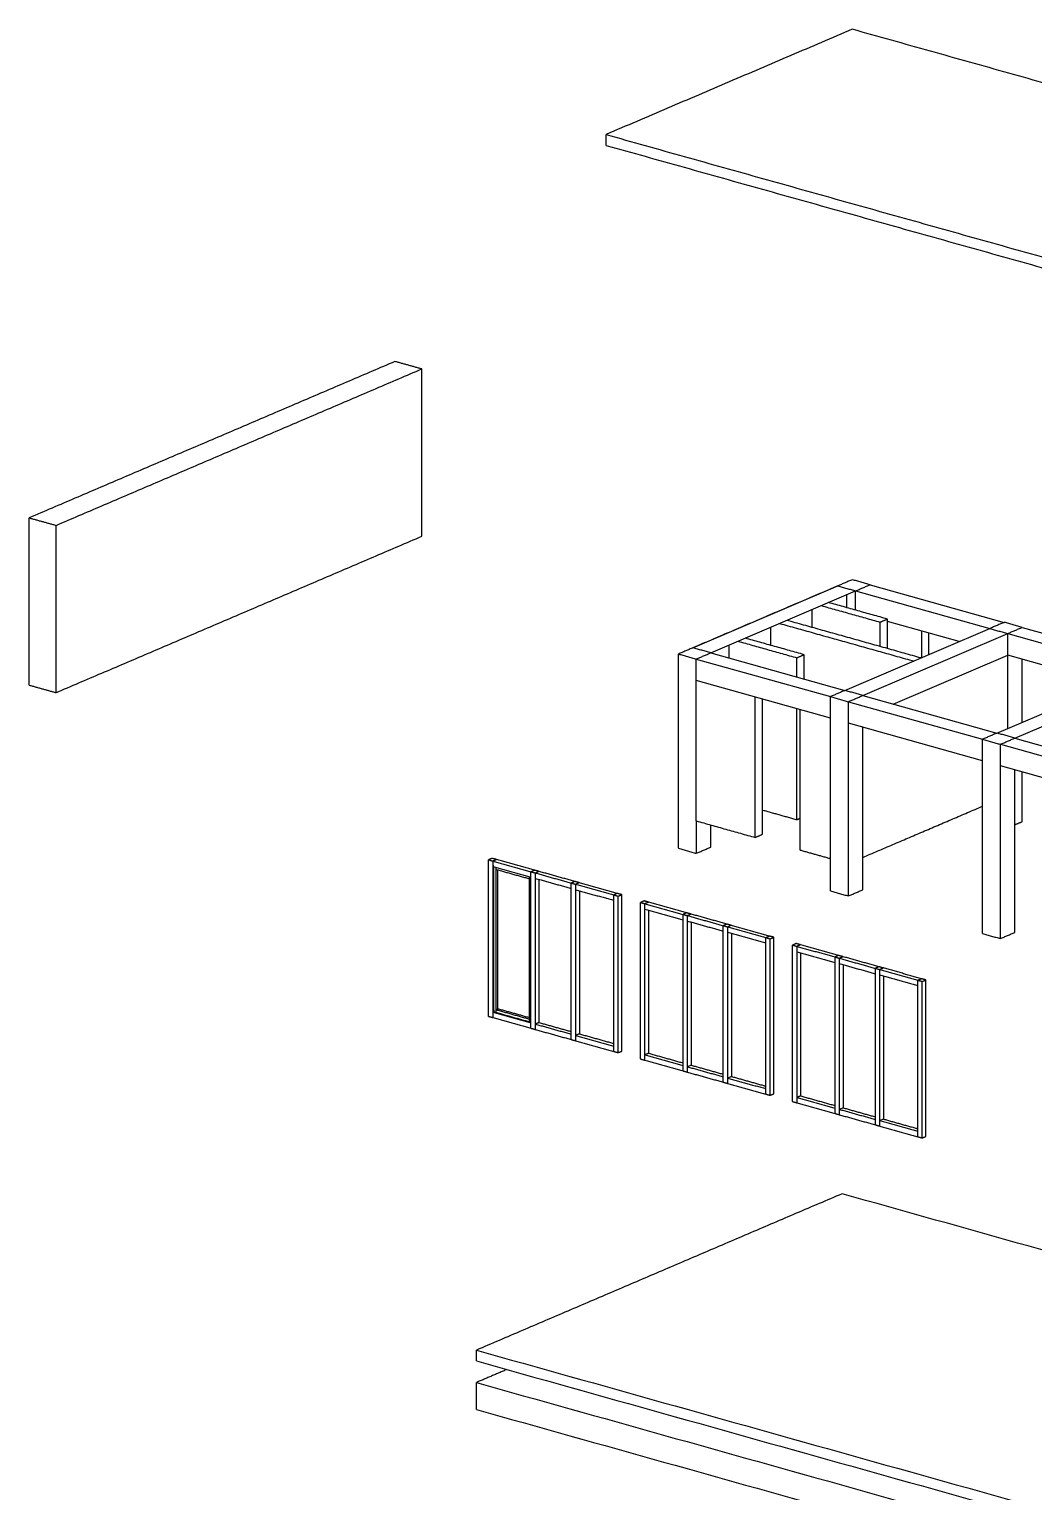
# Model space of a CAD drawing. Header units: millimetres. Extents: x 3762 to 3852, y 1236 to 1350.
# Drawn here: x 3761.74 to 3780.35, y 1323.22 to 1350.32 of the extents above; entities that cross this region are included whole.
import ezdxf

# ---------------------------------------------------------------- set-up
doc = ezdxf.new("R2010")
doc.units = ezdxf.units.MM
doc.layers.add('a-epipla', color=8, linetype='Continuous')

msp = doc.modelspace()

# ---------------------------------------------------------------- linework, layer by layer
at = {"layer": 'a-epipla'}
for p, q in [((3774.033, 1338.86), (3776.717, 1340.007)), ((3774.365, 1338.767), (3777.048, 1339.915)), ((3777.048, 1339.915), (3779.533, 1339.218)), ((3777.316, 1340.029), (3779.802, 1339.332)), ((3778.969, 1338.976), (3777.636, 1339.35)), ((3776.85, 1338.07), (3779.533, 1339.218)), ((3777.181, 1337.977), (3779.865, 1339.125)), ((3779.865, 1339.125), (3782.35, 1338.428)), ((3780.133, 1339.239), (3782.618, 1338.542)), ((3774.096, 1338.652), (3776.582, 1337.955)), ((3774.365, 1338.767), (3776.85, 1338.07)), ((3777.746, 1337.818), (3779.865, 1338.725)), ((3781.785, 1338.186), (3779.865, 1338.725)), ((3776.582, 1337.555), (3774.096, 1338.252)), ((3779.667, 1337.28), (3782.35, 1338.428)), ((3779.998, 1337.187), (3782.681, 1338.335)), ((3777.181, 1337.977), (3779.667, 1337.28)), ((3776.913, 1337.862), (3779.398, 1337.165)), ((3779.398, 1336.765), (3776.913, 1337.462)), ((3779.998, 1337.187), (3782.483, 1336.49)), ((3779.73, 1337.072), (3782.215, 1336.375)), ((3782.215, 1335.975), (3779.73, 1336.672)), ((3774.096, 1335.652), (3774.096, 1335.052)), ((3770.346, 1334.738), (3770.346, 1334.803)), ((3771.183, 1331.916), (3771.183, 1334.568)), ((3773.213, 1333.999), (3773.213, 1331.347)), ((3774, 1333.778), (3774, 1331.126)), ((3774.745, 1333.569), (3774.745, 1330.917)), ((3776.029, 1333.209), (3776.029, 1330.557)), ((3776.816, 1332.988), (3776.816, 1330.336)), ((3777.562, 1332.779), (3777.562, 1330.127)), ((3770.387, 1332.154), (3770.421, 1332.168)), ((3774, 1331.126), (3773.932, 1331.097)), ((3774.745, 1330.917), (3774.678, 1330.888)), ((3776.816, 1330.336), (3776.749, 1330.307)), ((3777.562, 1330.127), (3777.495, 1330.098))]:
    msp.add_line(p, q, dxfattribs=at)
at = {"layer": 'a-epipla', "color": 5, "lineweight": -3, "true_color": 0x0000ff}
for points in [[(3776.985, 1350.322), (3772.423, 1348.371)], [(3788.583, 1347.069), (3776.985, 1350.322)], [(3772.423, 1348.171), (3772.423, 1348.371)], [(3772.423, 1348.371), (3784.021, 1345.118)], [(3772.423, 1348.171), (3784.021, 1344.918)], [(3776.796, 1328.743), (3770.021, 1325.845)], [(3832.301, 1313.176), (3776.796, 1328.743)], [(3770.021, 1325.645), (3770.021, 1325.845)], [(3770.021, 1325.845), (3825.525, 1310.278)], [(3770.021, 1325.645), (3825.525, 1310.078)], [(3770.586, 1325.487), (3770.021, 1325.245)], [(3770.021, 1324.745), (3770.021, 1325.245)], [(3770.021, 1325.245), (3825.525, 1309.678)], [(3770.021, 1324.745), (3825.525, 1309.178)]]:
    msp.add_open_spline(points, degree=1, dxfattribs=at)
at = {"layer": 'a-epipla', "color": 96, "lineweight": -3, "true_color": 0x007f00}
for points in [[(3768.512, 1344.166), (3761.737, 1341.268)], [(3762.234, 1341.129), (3769.009, 1344.027)], [(3769.009, 1344.027), (3768.512, 1344.166)], [(3769.009, 1340.927), (3769.009, 1344.027)], [(3761.737, 1338.168), (3761.737, 1341.268)], [(3761.737, 1341.268), (3762.234, 1341.129)], [(3762.234, 1338.029), (3762.234, 1341.129)], [(3762.234, 1338.029), (3769.009, 1340.927)], [(3761.737, 1338.168), (3762.234, 1338.029)]]:
    msp.add_open_spline(points, degree=1, dxfattribs=at)
at = {"layer": 'a-epipla', "color": 7, "lineweight": -3, "true_color": 0xffffff}
for points in [[(3776.717, 1340.007), (3774.033, 1338.86)], [(3776.411, 1339.642), (3777.502, 1339.336)], [(3777.636, 1339.393), (3776.545, 1339.699)], [(3776.882, 1339.605), (3776.882, 1339.844)], [(3778.259, 1338.672), (3775.773, 1339.369)], [(3776.245, 1339.237), (3776.245, 1339.571)], [(3777.502, 1339.336), (3777.636, 1339.393)], [(3777.502, 1338.885), (3777.502, 1339.336)], [(3777.636, 1338.847), (3777.636, 1339.393)], [(3775.474, 1338.907), (3775.474, 1339.241)], [(3775.639, 1339.312), (3778.125, 1338.615)], [(3778.273, 1338.678), (3778.273, 1339.171)], [(3778.407, 1338.736), (3778.407, 1339.133)], [(3774.702, 1338.672), (3774.702, 1338.911)], [(3774.868, 1338.982), (3775.959, 1338.676)], [(3776.093, 1338.733), (3775.002, 1339.039)], [(3774.096, 1335.652), (3774.096, 1338.652)], [(3775.959, 1338.676), (3776.093, 1338.733)], [(3775.959, 1338.32), (3775.959, 1338.676)], [(3776.093, 1338.282), (3776.093, 1338.733)], [(3775.187, 1335.346), (3775.187, 1337.946)], [(3775.321, 1335.404), (3775.321, 1337.908)], [(3775.959, 1335.676), (3775.959, 1337.73)], [(3776.018, 1335.113), (3776.018, 1337.713)], [(3775.325, 1335.854), (3775.959, 1335.676)], [(3774.096, 1335.652), (3775.187, 1335.346)], [(3775.959, 1335.676), (3776.022, 1335.703)], [(3775.187, 1335.346), (3775.321, 1335.404)], [(3776.018, 1335.113), (3776.582, 1334.955)]]:
    msp.add_open_spline(points, degree=1, dxfattribs=at)
at = {"layer": 'a-epipla', "color": 12, "lineweight": -3, "true_color": 0xc80000}
for points in [[(3776.985, 1340.122), (3776.717, 1340.007)], [(3776.717, 1340.007), (3777.048, 1339.915)], [(3777.316, 1340.029), (3776.985, 1340.122)], [(3777.048, 1339.915), (3777.316, 1340.029)], [(3777.048, 1339.558), (3777.048, 1339.915)], [(3779.802, 1339.332), (3779.533, 1339.218)], [(3780.133, 1339.239), (3779.802, 1339.332)], [(3779.533, 1339.218), (3779.865, 1339.125)], [(3779.865, 1339.125), (3780.133, 1339.239)], [(3774.033, 1338.86), (3773.765, 1338.745)], [(3774.365, 1338.767), (3774.033, 1338.86)], [(3773.765, 1338.745), (3774.096, 1338.652)], [(3774.096, 1338.652), (3774.365, 1338.767)], [(3780.133, 1337.479), (3780.133, 1338.649)], [(3776.85, 1338.07), (3776.582, 1337.955)], [(3777.181, 1337.977), (3776.85, 1338.07)], [(3776.913, 1337.862), (3777.181, 1337.977)], [(3776.582, 1337.955), (3776.913, 1337.862)], [(3779.667, 1337.28), (3779.398, 1337.165)], [(3779.398, 1337.165), (3779.73, 1337.072)], [(3779.998, 1337.187), (3779.667, 1337.28)], [(3779.73, 1337.072), (3779.998, 1337.187)], [(3774.365, 1335.167), (3774.365, 1335.577)], [(3780, 1335.582), (3780.133, 1335.639)], [(3773.765, 1335.145), (3774.096, 1335.052)], [(3774.096, 1335.052), (3774.365, 1335.167)], [(3776.582, 1334.355), (3776.913, 1334.262)], [(3776.913, 1334.262), (3777.181, 1334.377)], [(3779.398, 1333.565), (3779.73, 1333.472)], [(3779.73, 1333.472), (3779.998, 1333.587)]]:
    msp.add_open_spline(points, degree=1, dxfattribs=at)
at = {"layer": 'a-epipla', "color": 192, "lineweight": -3, "true_color": 0x7d26cd}
for points in [[(3779.865, 1337.365), (3779.865, 1339.125)], [(3777.181, 1334.977), (3779.401, 1335.926)]]:
    msp.add_open_spline(points, degree=1, dxfattribs=at)
at = {"layer": 'a-epipla', "color": 12, "lineweight": -3, "true_color": 0xc80000}
for points, knots in [([(3773.765, 1335.145), (3773.765, 1335.745), (3773.765, 1338.745)], [-0.6, -0.6, 0, 3, 3]), ([(3776.582, 1334.355), (3776.582, 1334.955), (3776.582, 1337.955)], [-0.6, -0.6, 0, 3, 3]), ([(3776.913, 1334.262), (3776.913, 1334.862), (3776.913, 1337.862)], [-0.6, -0.6, 0, 3, 3]), ([(3777.181, 1334.377), (3777.181, 1334.977), (3777.181, 1337.387)], [-0.6, -0.6, 0, 2.409969, 2.409969]), ([(3779.398, 1333.565), (3779.398, 1334.165), (3779.398, 1337.165)], [-0.6, -0.6, 0, 3, 3]), ([(3779.73, 1333.472), (3779.73, 1334.072), (3779.73, 1337.072)], [-0.6, -0.6, 0, 3, 3]), ([(3779.998, 1333.587), (3779.998, 1334.187), (3779.998, 1336.597)], [-0.6, -0.6, 0, 2.409969, 2.409969]), ([(3780.133, 1335.639), (3780.133, 1336.239), (3780.133, 1336.559)], [-0.6, -0.6, 0, 0.3196263, 0.3196263])]:
    msp.add_open_spline(points, degree=1, knots=knots, dxfattribs=at)
at = {"layer": 'a-epipla', "color": 7, "lineweight": -3}
for points in [[(3770.313, 1334.96), (3770.246, 1334.931)], [(3770.246, 1332.031), (3770.246, 1334.931)], [(3770.246, 1334.931), (3770.329, 1334.908)], [(3770.396, 1334.937), (3770.313, 1334.96)], [(3770.396, 1334.937), (3770.329, 1334.908)], [(3770.329, 1334.808), (3770.329, 1334.908)], [(3770.329, 1334.908), (3771.033, 1334.71)], [(3770.329, 1334.808), (3771.033, 1334.61)], [(3770.387, 1334.754), (3770.387, 1334.792)], [(3770.387, 1334.754), (3771.008, 1334.579)], [(3770.387, 1332.154), (3770.387, 1334.752)], [(3771.1, 1334.739), (3770.396, 1334.937)], [(3770.421, 1332.168), (3770.421, 1334.744)], [(3771.1, 1334.739), (3771.033, 1334.71)], [(3771.183, 1334.716), (3771.1, 1334.739)], [(3771.183, 1334.716), (3771.116, 1334.687)], [(3771.846, 1334.53), (3771.183, 1334.716)], [(3771.008, 1334.579), (3771.008, 1334.617)], [(3771.033, 1334.71), (3771.116, 1334.687)], [(3771.033, 1331.81), (3771.033, 1334.71)], [(3771.116, 1334.687), (3771.779, 1334.501)], [(3771.116, 1334.587), (3771.116, 1334.687)], [(3771.116, 1334.587), (3771.779, 1334.401)], [(3771.116, 1331.887), (3771.116, 1334.587)], [(3771.846, 1334.53), (3771.779, 1334.501)], [(3771.779, 1334.501), (3771.862, 1334.478)], [(3771.779, 1331.601), (3771.779, 1334.501)], [(3771.929, 1334.507), (3771.846, 1334.53)], [(3771.929, 1334.507), (3771.861, 1334.478)], [(3771.861, 1334.378), (3771.861, 1334.478)], [(3771.861, 1334.478), (3772.566, 1334.281)], [(3772.633, 1334.309), (3771.929, 1334.507)], [(3771.861, 1334.378), (3772.566, 1334.181)], [(3771.862, 1331.678), (3771.862, 1334.377)], [(3771.929, 1334.359), (3771.929, 1331.707)], [(3772.633, 1334.309), (3772.566, 1334.281)], [(3772.566, 1334.281), (3772.648, 1334.257)], [(3772.566, 1331.381), (3772.566, 1334.281)], [(3772.716, 1334.286), (3772.633, 1334.309)], [(3772.648, 1334.257), (3772.716, 1334.286)], [(3772.648, 1331.357), (3772.648, 1334.257)], [(3772.716, 1331.386), (3772.716, 1334.286)], [(3773.13, 1334.17), (3773.063, 1334.141)], [(3773.213, 1334.147), (3773.13, 1334.17)], [(3773.063, 1334.141), (3773.145, 1334.118)], [(3773.063, 1331.241), (3773.063, 1334.141)], [(3773.213, 1334.147), (3773.145, 1334.118)], [(3773.145, 1334.018), (3773.145, 1334.118)], [(3773.145, 1334.118), (3773.85, 1333.92)], [(3773.145, 1334.018), (3773.85, 1333.82)], [(3773.145, 1331.318), (3773.145, 1334.017)], [(3773.917, 1333.949), (3773.213, 1334.147)], [(3773.917, 1333.949), (3773.85, 1333.92)], [(3773.85, 1333.92), (3773.932, 1333.897)], [(3773.85, 1331.12), (3773.85, 1333.92)], [(3774, 1333.926), (3773.917, 1333.949)], [(3774, 1333.926), (3773.932, 1333.897)], [(3774.663, 1333.74), (3774, 1333.926)], [(3773.932, 1333.797), (3773.932, 1333.897)], [(3773.932, 1333.897), (3774.596, 1333.711)], [(3773.932, 1331.097), (3773.932, 1333.799)], [(3773.932, 1333.797), (3774.596, 1333.611)], [(3774.663, 1333.74), (3774.596, 1333.711)], [(3774.596, 1333.711), (3774.679, 1333.688)], [(3774.596, 1330.811), (3774.596, 1333.711)], [(3774.746, 1333.717), (3774.663, 1333.74)], [(3774.745, 1333.717), (3774.678, 1333.688)], [(3774.678, 1333.588), (3774.678, 1333.688)], [(3774.678, 1333.688), (3775.382, 1333.491)], [(3775.449, 1333.519), (3774.745, 1333.717)], [(3774.678, 1333.588), (3775.382, 1333.391)], [(3774.679, 1330.888), (3774.679, 1333.592)], [(3775.382, 1333.491), (3775.449, 1333.519)], [(3775.382, 1333.438), (3775.382, 1333.491)], [(3775.382, 1333.491), (3775.465, 1333.467)], [(3775.382, 1333.393), (3775.382, 1333.438)], [(3775.382, 1330.691), (3775.382, 1333.385)], [(3775.532, 1333.496), (3775.449, 1333.519)], [(3775.465, 1333.467), (3775.532, 1333.496)], [(3775.465, 1330.567), (3775.465, 1333.467)], [(3775.532, 1330.596), (3775.532, 1333.496)], [(3775.946, 1333.38), (3775.879, 1333.351)], [(3776.029, 1333.357), (3775.946, 1333.38)], [(3775.879, 1333.351), (3775.962, 1333.328)], [(3775.879, 1330.451), (3775.879, 1333.351)], [(3776.029, 1333.357), (3775.962, 1333.328)], [(3775.962, 1333.228), (3775.962, 1333.328)], [(3775.962, 1333.328), (3776.666, 1333.131)], [(3775.962, 1333.228), (3776.666, 1333.031)], [(3775.962, 1330.528), (3775.962, 1333.228)], [(3776.733, 1333.159), (3776.029, 1333.357)], [(3776.733, 1333.159), (3776.666, 1333.131)], [(3776.666, 1333.131), (3776.749, 1333.107)], [(3776.666, 1330.331), (3776.666, 1333.131)], [(3776.816, 1333.136), (3776.733, 1333.159)], [(3776.816, 1333.136), (3776.749, 1333.107)], [(3776.749, 1333.007), (3776.749, 1333.107)], [(3776.749, 1333.107), (3777.413, 1332.921)], [(3777.48, 1332.95), (3776.816, 1333.136)], [(3776.749, 1330.307), (3776.749, 1333.009)], [(3776.749, 1333.007), (3777.413, 1332.821)], [(3777.48, 1332.95), (3777.413, 1332.921)], [(3777.413, 1332.921), (3777.495, 1332.898)], [(3777.413, 1330.021), (3777.413, 1332.921)], [(3777.562, 1332.927), (3777.48, 1332.95)], [(3777.562, 1332.927), (3777.495, 1332.898)], [(3777.495, 1332.798), (3777.495, 1332.898)], [(3777.495, 1332.898), (3778.199, 1332.701)], [(3778.266, 1332.729), (3777.562, 1332.927)], [(3777.495, 1330.098), (3777.495, 1332.802)], [(3777.495, 1332.798), (3778.199, 1332.601)], [(3778.199, 1332.701), (3778.266, 1332.729)], [(3778.199, 1332.648), (3778.199, 1332.701)], [(3778.199, 1332.701), (3778.282, 1332.677)], [(3778.199, 1332.603), (3778.199, 1332.648)], [(3778.199, 1329.901), (3778.199, 1332.595)], [(3778.349, 1332.706), (3778.266, 1332.729)], [(3778.282, 1332.677), (3778.349, 1332.706)], [(3778.282, 1329.777), (3778.282, 1332.677)], [(3778.349, 1329.806), (3778.349, 1332.706)], [(3770.246, 1332.031), (3770.329, 1332.008)], [(3770.346, 1332.115), (3770.329, 1332.108)], [(3770.329, 1332.008), (3770.329, 1332.108)], [(3770.329, 1332.108), (3771.033, 1331.91)], [(3770.329, 1332.008), (3771.033, 1331.81)], [(3770.387, 1332.154), (3771.008, 1331.979)], [(3770.387, 1332.104), (3770.387, 1332.154)], [(3771.008, 1331.966), (3771.008, 1331.979)], [(3771.008, 1331.929), (3771.008, 1331.966)], [(3771.008, 1331.929), (3771.033, 1331.922)], [(3771.033, 1331.81), (3771.116, 1331.787)], [(3771.183, 1331.916), (3771.116, 1331.887)], [(3771.116, 1331.787), (3771.116, 1331.887)], [(3771.116, 1331.887), (3771.779, 1331.701)], [(3771.116, 1331.787), (3771.779, 1331.601)], [(3771.183, 1331.916), (3771.779, 1331.749)], [(3771.779, 1331.601), (3771.862, 1331.578)], [(3771.929, 1331.707), (3771.861, 1331.678)], [(3771.861, 1331.578), (3771.861, 1331.678)], [(3771.861, 1331.678), (3772.566, 1331.481)], [(3771.861, 1331.578), (3772.566, 1331.381)], [(3771.929, 1331.707), (3772.566, 1331.528)], [(3772.566, 1331.381), (3772.648, 1331.357)], [(3772.648, 1331.357), (3772.716, 1331.386)], [(3773.063, 1331.241), (3773.145, 1331.218)], [(3773.213, 1331.347), (3773.179, 1331.332), (3773.145, 1331.318)], [(3773.145, 1331.218), (3773.145, 1331.318)], [(3773.145, 1331.318), (3773.85, 1331.12)], [(3773.145, 1331.218), (3773.85, 1331.02)], [(3773.213, 1331.347), (3773.85, 1331.168)], [(3773.85, 1331.02), (3773.85, 1331.12)], [(3773.85, 1331.02), (3773.932, 1330.997)], [(3773.932, 1330.997), (3773.932, 1331.097)], [(3773.932, 1331.097), (3774.596, 1330.911)], [(3773.932, 1330.997), (3774.596, 1330.811)], [(3774, 1331.126), (3774.596, 1330.959)], [(3774.596, 1330.811), (3774.679, 1330.788)], [(3774.678, 1330.788), (3774.678, 1330.888)], [(3774.678, 1330.888), (3775.382, 1330.691)], [(3774.678, 1330.788), (3775.382, 1330.591)], [(3775.382, 1330.738), (3775.377, 1330.74)], [(3775.382, 1330.591), (3775.382, 1330.691)], [(3775.382, 1330.591), (3775.465, 1330.567)], [(3775.465, 1330.567), (3775.532, 1330.596)], [(3775.879, 1330.451), (3775.962, 1330.428)], [(3776.029, 1330.557), (3775.996, 1330.542), (3775.962, 1330.528)], [(3775.962, 1330.428), (3775.962, 1330.528)], [(3775.962, 1330.528), (3776.666, 1330.331)], [(3775.962, 1330.428), (3776.666, 1330.231)], [(3776.029, 1330.557), (3776.666, 1330.378)], [(3776.666, 1330.231), (3776.666, 1330.331)], [(3776.666, 1330.231), (3776.749, 1330.207)], [(3776.749, 1330.207), (3776.749, 1330.307)], [(3776.749, 1330.307), (3777.413, 1330.121)], [(3776.749, 1330.207), (3777.413, 1330.021)], [(3776.816, 1330.336), (3777.413, 1330.169)], [(3777.413, 1330.021), (3777.495, 1329.998)], [(3777.495, 1329.998), (3777.495, 1330.098)], [(3777.495, 1330.098), (3778.199, 1329.901)], [(3777.495, 1329.998), (3778.199, 1329.801)], [(3778.199, 1329.948), (3778.194, 1329.95)], [(3778.199, 1329.801), (3778.199, 1329.901)], [(3778.199, 1329.801), (3778.282, 1329.777)], [(3778.282, 1329.777), (3778.349, 1329.806)]]:
    msp.add_open_spline(points, degree=1, dxfattribs=at)
for points, knots in [([(3770.329, 1332.108), (3770.329, 1334.805), (3770.329, 1334.808)], [0.1, 0.1, 2.796569, 2.8, 2.8]), ([(3770.346, 1332.115), (3770.346, 1332.122), (3770.346, 1332.14), (3770.346, 1334.738)], [0.025337, 0.025337, 0.032677, 0.05, 2.648319, 2.648319]), ([(3771.008, 1331.977), (3771.008, 1334.577), (3771.008, 1334.579)], [0.047862, 0.047862, 2.64724, 2.65, 2.65]), ([(3770.346, 1332.115), (3770.387, 1332.104), (3771.008, 1331.929)], [-0.05, -0.05, 0, 0.75, 0.75]), ([(3771.008, 1332.003), (3771.006, 1332.004), (3770.421, 1332.168)], [0.8404892, 0.8404892, 0.8429488, 1.55, 1.55]), ([(3774.745, 1330.917), (3775.341, 1330.75), (3775.377, 1330.74)], [0.1, 0.1, 0.8198201, 0.8630208, 0.8630208]), ([(3777.562, 1330.127), (3778.158, 1329.96), (3778.194, 1329.95)], [0.1, 0.1, 0.8198201, 0.8630208, 0.8630208])]:
    msp.add_open_spline(points, degree=1, knots=knots, dxfattribs=at)

doc.saveas('drawing.dxf')
